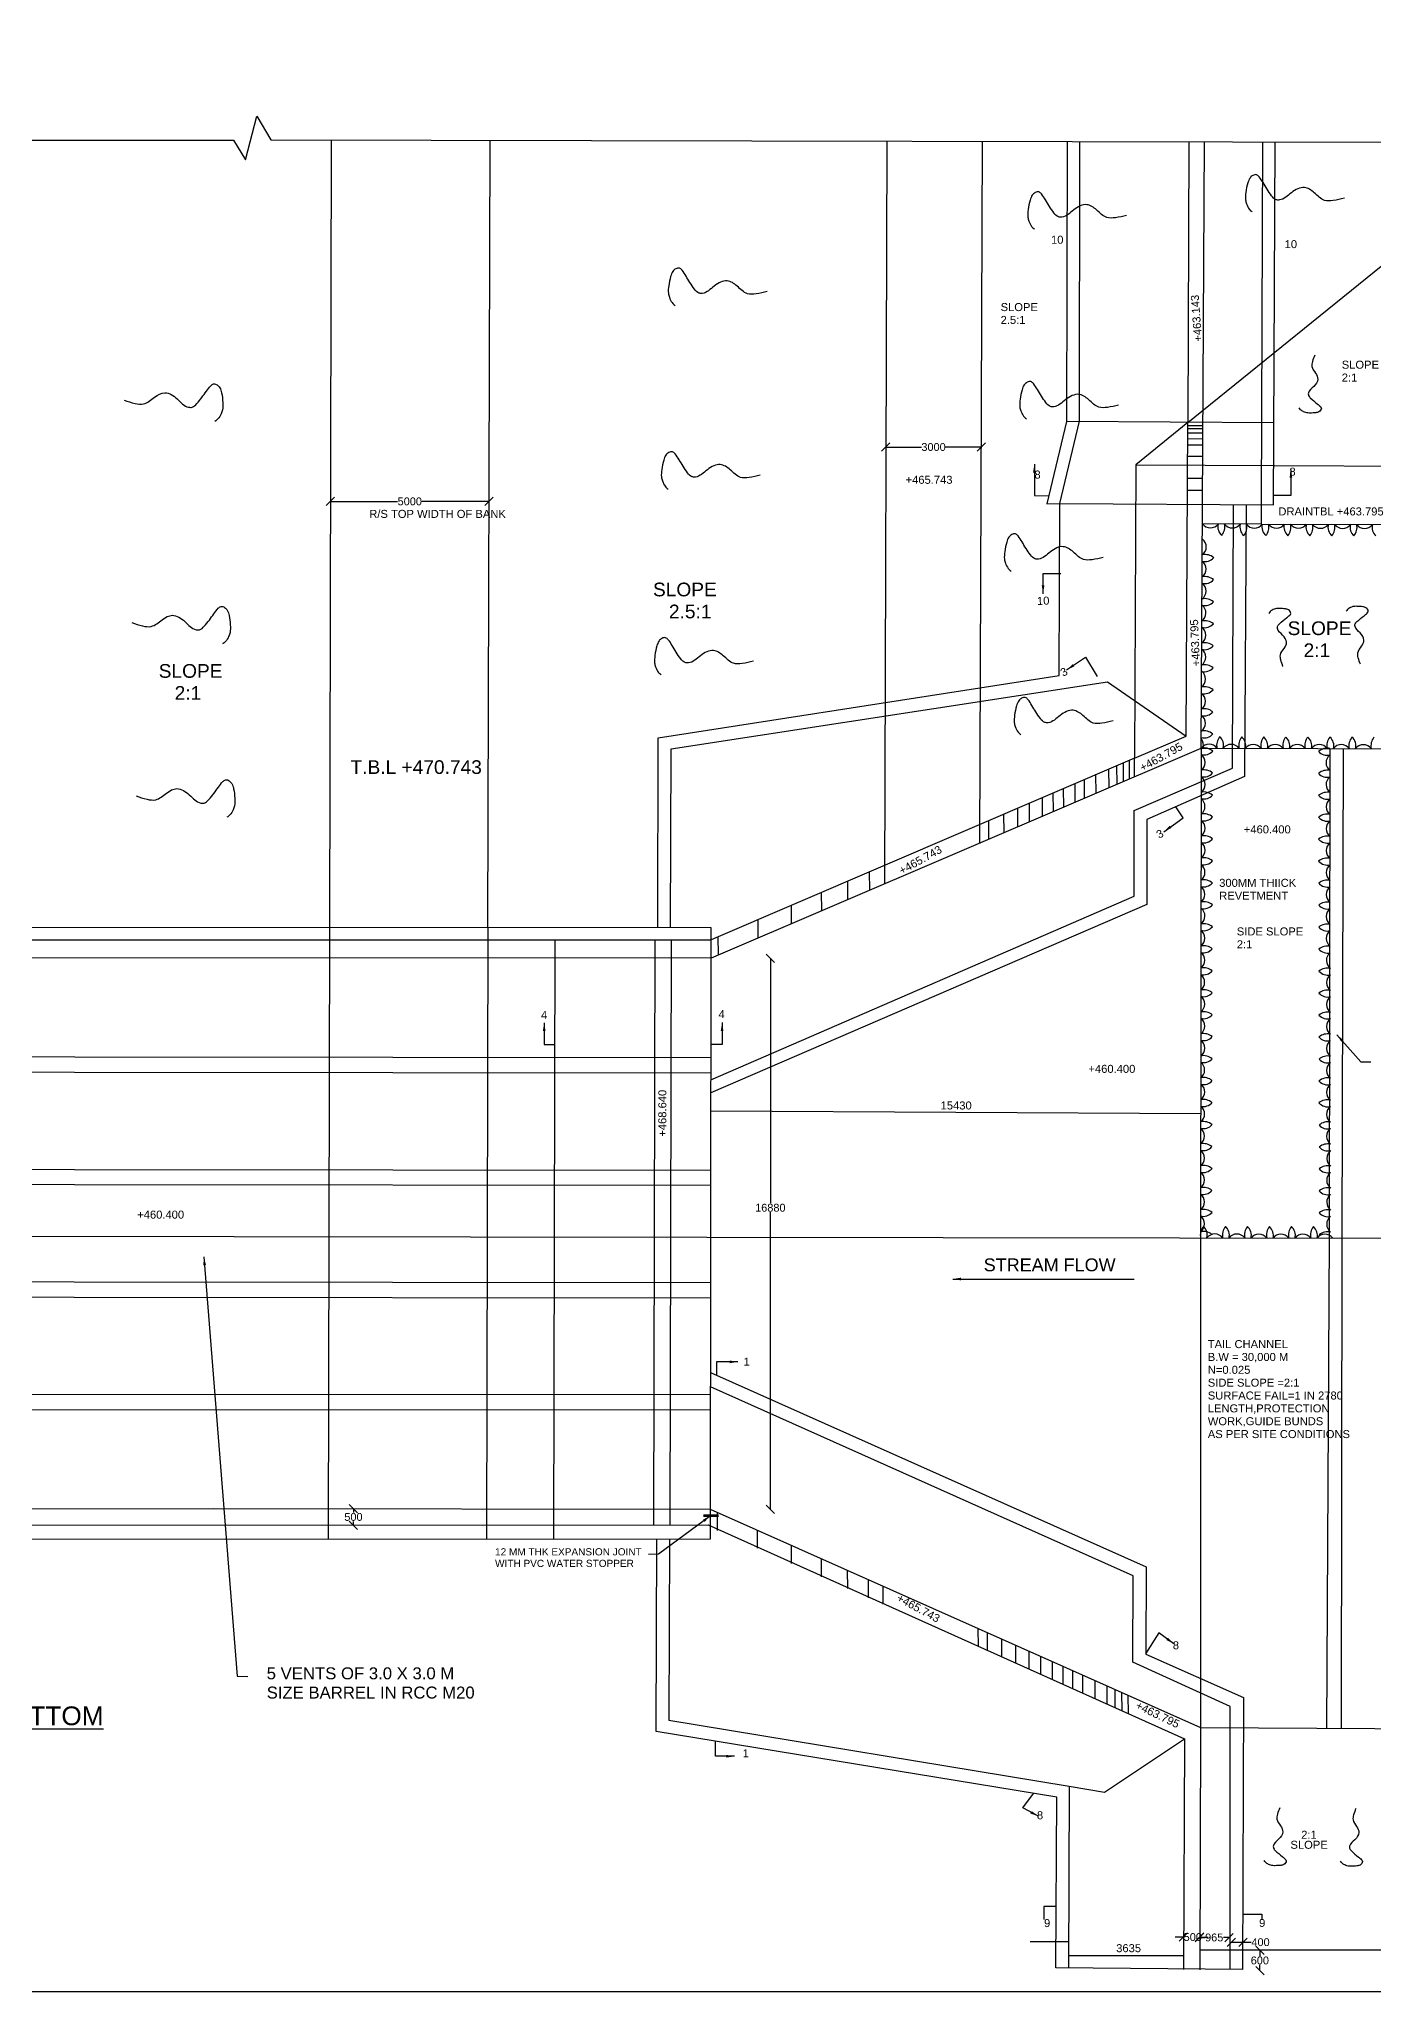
# Model space of a CAD drawing. Header units: metres. Extents: x 19593 to 20495, y 19582 to 20217.
# Drawn here: x 20073.8 to 20329.5, y 19581.8 to 19955.8 of the extents above; entities that cross this region are included whole.
import ezdxf

# ---------------------------------------------------------------- set-up
doc = ezdxf.new("R2010")
doc.units = ezdxf.units.M
doc.header["$MEASUREMENT"] = 0
doc.layers.add('DRAWING', color=2, linetype='Continuous')
doc.layers.add('TEXT', color=255, linetype='Continuous')
doc.styles.get("Standard").update_dxf_attribs({"font": 'arial.ttf'})
doc.dimstyles.get("Standard").update_dxf_attribs({"dimtxt": 1.5, "dimasz": 1.6, "dimexe": 0.18, "dimexo": 0.0625, "dimgap": 0.09, "dimtad": 0, "dimtih": 1, "dimtoh": 1, "dimdec": 4, "dimzin": 0, "dimdsep": 46, "dimtxsty": 'Standard', "dimblk": 'OBLIQUE', "dimcen": 0.09, "dimse1": 1, "dimse2": 1, "dimadec": 0, "dimazin": 0, "dimtfac": 1, "dimtdec": 4, "dimtofl": 0, "dimtmove": 0, "dimatfit": 3, "dimfxl": 1, "dimtolj": 1, "dimtzin": 0, "dimarcsym": 0})

# ---------------------------------------------------------------- blocks, each defined once
blk = doc.blocks.new('_Oblique')
at = {"color": 0, "linetype": 'ByBlock', "lineweight": -2}
blk.add_line((-0.5, -0.5), (0.5, 0.5), dxfattribs=at)
blk = doc.blocks.new('*D117')
at = {"layer": 'Defpoints', "color": 0, "transparency": 16777216}
for p in [(20134.06, 19674.38), (20134.05, 19671.2), (20134.06, 19671.2)]:
    blk.add_point(p, dxfattribs=at)
at = {"layer": 'DRAWING', "color": 0, "lineweight": -2, "transparency": 16777216}
for p, q in [((20134.06, 19674.38), (20134.06, 19673.64)), ((20134.06, 19671.2), (20134.06, 19671.93))]:
    blk.add_line(p, q, dxfattribs=at)
at = {"layer": 'DRAWING', "color": 0, "lineweight": -2, "transparency": 16777216, "xscale": 1.6, "yscale": 1.6, "zscale": 1.6}
for p, rotation in [((20134.06, 19674.38), 90), ((20134.06, 19671.2), 270)]:
    blk.add_blockref('_Oblique', p, dxfattribs=dict(at, rotation=rotation))
at = {"layer": 'DRAWING', "color": 0, "transparency": 16777216, "insert": (20134.06, 19672.79), "char_height": 1.5, "attachment_point": 5}
blk.add_mtext('\\A1;500', dxfattribs=at)
blk = doc.blocks.new('*D118')
at = {"layer": 'Defpoints', "color": 0, "transparency": 16777216}
for p in [(20213.83, 19779.77), (20213.83, 19674.23), (20213.91, 19674.23)]:
    blk.add_point(p, dxfattribs=at)
at = {"layer": 'DRAWING', "color": 0, "lineweight": -2, "transparency": 16777216}
for p, q in [((20213.91, 19779.77), (20213.91, 19732.86)), ((20213.91, 19674.23), (20213.91, 19731.15))]:
    blk.add_line(p, q, dxfattribs=at)
at = {"layer": 'DRAWING', "color": 0, "lineweight": -2, "transparency": 16777216, "xscale": 1.6, "yscale": 1.6, "zscale": 1.6}
for p, rotation in [((20213.91, 19779.77), 90), ((20213.91, 19674.23), 270)]:
    blk.add_blockref('_Oblique', p, dxfattribs=dict(at, rotation=rotation))
at = {"layer": 'DRAWING', "color": 0, "transparency": 16777216, "insert": (20213.91, 19732), "char_height": 1.5, "attachment_point": 5}
blk.add_mtext('\\A1;16880', dxfattribs=at)
blk = doc.blocks.new('*D119')
at = {"layer": 'Defpoints', "color": 0, "transparency": 16777216}
for p in [(20129.65, 19867.34), (20160.04, 19867.26), (20160.04, 19867.24)]:
    blk.add_point(p, dxfattribs=at)
at = {"layer": 'DRAWING', "color": 0, "lineweight": -2, "transparency": 16777216}
for p, q in [((20129.65, 19867.26), (20142.52, 19867.26)), ((20160.04, 19867.26), (20147.17, 19867.26))]:
    blk.add_line(p, q, dxfattribs=at)
at = {"layer": 'DRAWING', "color": 0, "lineweight": -2, "transparency": 16777216, "xscale": 1.6, "yscale": 1.6, "zscale": 1.6, "rotation": 180}
blk.add_blockref('_Oblique', (20129.65, 19867.26), dxfattribs=at)
at = {"layer": 'DRAWING', "color": 0, "lineweight": -2, "transparency": 16777216, "xscale": 1.6, "yscale": 1.6, "zscale": 1.6}
blk.add_blockref('_Oblique', (20160.04, 19867.26), dxfattribs=at)
at = {"layer": 'DRAWING', "color": 0, "transparency": 16777216, "insert": (20144.85, 19867.26), "char_height": 1.5, "attachment_point": 5}
blk.add_mtext('\\A1;5000', dxfattribs=at)
blk = doc.blocks.new('*D120')
at = {"layer": 'Defpoints', "color": 0, "transparency": 16777216}
for p in [(20236.03, 19877.69), (20254.3, 19877.67), (20254.3, 19877.62)]:
    blk.add_point(p, dxfattribs=at)
at = {"layer": 'DRAWING', "color": 0, "lineweight": -2, "transparency": 16777216}
for p, q in [((20236.03, 19877.67), (20242.84, 19877.67)), ((20254.3, 19877.67), (20247.49, 19877.67))]:
    blk.add_line(p, q, dxfattribs=at)
at = {"layer": 'DRAWING', "color": 0, "lineweight": -2, "transparency": 16777216, "xscale": 1.6, "yscale": 1.6, "zscale": 1.6, "rotation": 180}
blk.add_blockref('_Oblique', (20236.03, 19877.67), dxfattribs=at)
at = {"layer": 'DRAWING', "color": 0, "lineweight": -2, "transparency": 16777216, "xscale": 1.6, "yscale": 1.6, "zscale": 1.6}
blk.add_blockref('_Oblique', (20254.3, 19877.67), dxfattribs=at)
at = {"layer": 'DRAWING', "color": 0, "transparency": 16777216, "insert": (20245.17, 19877.67), "char_height": 1.5, "attachment_point": 5}
blk.add_mtext('\\A1;3000', dxfattribs=at)
blk = doc.blocks.new('*D128')
at = {"layer": 'Defpoints', "color": 0, "transparency": 16777216}
for p in [(20293.04, 19592.23), (20296.15, 19592.34), (20296.15, 19592.23)]:
    blk.add_point(p, dxfattribs=at)
at = {"layer": 'DRAWING', "color": 0, "lineweight": -2, "transparency": 16777216}
for p, q in [((20293.04, 19592.34), (20291.44, 19592.34)), ((20296.15, 19592.34), (20297.75, 19592.34))]:
    blk.add_line(p, q, dxfattribs=at)
at = {"layer": 'DRAWING', "color": 0, "lineweight": -2, "transparency": 16777216, "xscale": 1.6, "yscale": 1.6, "zscale": 1.6}
blk.add_blockref('_Oblique', (20293.04, 19592.34), dxfattribs=at)
at = {"layer": 'DRAWING', "color": 0, "lineweight": -2, "transparency": 16777216, "xscale": 1.6, "yscale": 1.6, "zscale": 1.6, "rotation": 180}
blk.add_blockref('_Oblique', (20296.15, 19592.34), dxfattribs=at)
at = {"layer": 'DRAWING', "color": 0, "transparency": 16777216, "insert": (20294.82, 19592.34), "char_height": 1.5, "attachment_point": 5}
blk.add_mtext('\\A1;500', dxfattribs=at)
blk = doc.blocks.new('*D129')
at = {"layer": 'Defpoints', "color": 0, "transparency": 16777216}
for p in [(20296.08, 19592.34), (20301.78, 19592.34), (20301.78, 19592.26)]:
    blk.add_point(p, dxfattribs=at)
at = {"layer": 'DRAWING', "color": 0, "lineweight": -2, "transparency": 16777216}
for p, q in [((20296.08, 19592.26), (20297.18, 19592.26)), ((20301.78, 19592.26), (20300.68, 19592.26))]:
    blk.add_line(p, q, dxfattribs=at)
at = {"layer": 'DRAWING', "color": 0, "lineweight": -2, "transparency": 16777216, "xscale": 1.6, "yscale": 1.6, "zscale": 1.6, "rotation": 180}
blk.add_blockref('_Oblique', (20296.08, 19592.26), dxfattribs=at)
at = {"layer": 'DRAWING', "color": 0, "lineweight": -2, "transparency": 16777216, "xscale": 1.6, "yscale": 1.6, "zscale": 1.6}
blk.add_blockref('_Oblique', (20301.78, 19592.26), dxfattribs=at)
at = {"layer": 'DRAWING', "color": 0, "transparency": 16777216, "insert": (20298.93, 19592.26), "char_height": 1.5, "attachment_point": 5}
blk.add_mtext('\\A1;965', dxfattribs=at)
blk = doc.blocks.new('*D130')
at = {"layer": 'Defpoints', "color": 0, "transparency": 16777216}
for p in [(20302.22, 19591.11), (20304.42, 19591.36), (20304.42, 19591.11)]:
    blk.add_point(p, dxfattribs=at)
at = {"layer": 'DRAWING', "color": 0, "lineweight": -2, "transparency": 16777216}
for p, q in [((20302.22, 19591.36), (20304.42, 19591.36)), ((20304.42, 19591.36), (20306.02, 19591.36))]:
    blk.add_line(p, q, dxfattribs=at)
at = {"layer": 'DRAWING', "color": 0, "lineweight": -2, "transparency": 16777216, "xscale": 1.6, "yscale": 1.6, "zscale": 1.6, "rotation": 180}
blk.add_blockref('_Oblique', (20302.22, 19591.36), dxfattribs=at)
at = {"layer": 'DRAWING', "color": 0, "lineweight": -2, "transparency": 16777216, "xscale": 1.6, "yscale": 1.6, "zscale": 1.6}
blk.add_blockref('_Oblique', (20304.42, 19591.36), dxfattribs=at)
at = {"layer": 'DRAWING', "color": 0, "transparency": 16777216, "insert": (20307.8, 19591.36), "char_height": 1.5, "attachment_point": 5}
blk.add_mtext('\\A1;400', dxfattribs=at)
blk = doc.blocks.new('*D131')
at = {"layer": 'Defpoints', "color": 0, "transparency": 16777216}
for p in [(20307.34, 19589.79), (20307.34, 19585.94), (20307.67, 19585.94)]:
    blk.add_point(p, dxfattribs=at)
at = {"layer": 'DRAWING', "color": 0, "lineweight": -2, "transparency": 16777216}
for p, q in [((20307.67, 19589.79), (20307.67, 19588.72)), ((20307.67, 19585.94), (20307.67, 19587.01))]:
    blk.add_line(p, q, dxfattribs=at)
at = {"layer": 'DRAWING', "color": 0, "lineweight": -2, "transparency": 16777216, "xscale": 1.6, "yscale": 1.6, "zscale": 1.6}
for p, rotation in [((20307.67, 19589.79), 90), ((20307.67, 19585.94), 270)]:
    blk.add_blockref('_Oblique', p, dxfattribs=dict(at, rotation=rotation))
at = {"layer": 'DRAWING', "color": 0, "transparency": 16777216, "insert": (20307.67, 19587.86), "char_height": 1.5, "attachment_point": 5}
blk.add_mtext('\\A1;600', dxfattribs=at)

msp = doc.modelspace()

# ---------------------------------------------------------------- linework, layer by layer
at = {"layer": 'DRAWING'}
msp.add_lwpolyline([(19593.16253, 20216.99396), (20495.05055, 20216.99396), (20495.05055, 19581.83765), (19593.16253, 19581.83765)], close=True, dxfattribs=at)
at = {"layer": 'DRAWING', "color": 0}
for points in [[(19603.54342, 19582.91293), (19604.11326, 19648.58879), (19606.31054, 19648.58879), (19602.19064, 19650.21024), (19604.13823, 19650.35991), (19604.73457, 19773.62085), (19602.12909, 19773.71816), (19607.31571, 19775.29942), (19604.68587, 19775.51837), (19604.9752, 19936.07461), (19970.05054, 19936.39205), (19972.32006, 19932.66711), (19974.49694, 19940.81108), (19977.34542, 19936.41518), (20111.07773, 19936.45492), (20113.41441, 19932.65138), (20115.56979, 19941.0232), (20118.22877, 19936.47505), (20363.81919, 19936.01554), (20362.95536, 19582.12405)], [(19806.52875, 19779.9819), (20202.60954, 19779.84418), (20296.45421, 19820.00034), (20297.07102, 19936.14043)], [(20129.80195, 19936.45339), (20129.46468, 19785.61406)], [(20159.78488, 19785.60095), (20160.26345, 19936.3964)], [(20192.34314, 19785.58687), (20192.41156, 19821.97584), (20269.23434, 19833.92204), (20269.33381, 19866.86302), (20273.11195, 19882.61141), (20273.21219, 19936.18507)], [(20236.19899, 19936.25432), (20235.78686, 19794.04076)], [(20254.00726, 19801.83727), (20254.53124, 19936.22002)], [(20270.79216, 19936.1896), (20270.61846, 19882.54263), (20266.84119, 19866.82352), (20269.33381, 19866.86302), (20310.27396, 19866.6116), (20310.60517, 19936.11511)], [(20294.03741, 19936.14611), (20293.8557, 19882.34868), (20283.91914, 19874.27037), (20283.65814, 19818.0639), (20293.55773, 19822.33656), (20293.8557, 19882.34868)], [(20293.8557, 19882.34868), (20335.54019, 19916.09798), (20335.57755, 19936.06839)], [(20308.16668, 19936.11967), (20307.89944, 19866.62619), (20307.89944, 19862.88225), (20296.68227, 19862.94182)], [(20310.34863, 19882.2804), (20270.61846, 19882.54263)], [(20293.84596, 19880.38837), (20296.77533, 19880.37281)], [(20293.85005, 19881.21124), (20296.77941, 19881.19568)], [(20293.8529, 19881.78578), (20296.78227, 19881.77022)], [(20293.83452, 19878.08396), (20296.76389, 19878.06841)], [(20293.84048, 19879.28311), (20296.76984, 19879.26755)], [(20283.91914, 19874.27037), (20363.66746, 19873.85589)], [(20293.82379, 19875.92267), (20296.75316, 19875.90711)], [(20293.79144, 19869.40751), (20296.72081, 19869.39195)], [(20293.80284, 19871.70272), (20296.7322, 19871.68716)], [(20305.06219, 19866.64361), (20304.71563, 19814.59655), (20286.03317, 19806.37833), (20285.99198, 19790.07459), (20202.51407, 19753.97744)], [(20202.51672, 19756.50778), (20283.57278, 19791.67161), (20283.57278, 19808.08543), (20302.44718, 19816.15919), (20302.64135, 19866.65848)], [(19688.29294, 19864.53536), (19688.5037, 19823.02259), (19807.0272, 19783.16538), (19836.95545, 19783.29797), (20202.54788, 19783.28257)], [(20307.89944, 19862.88225), (20363.64034, 19862.74619)], [(20194.76842, 19785.58582), (20194.90052, 19819.87706), (20278.46991, 19832.73303), (20293.55773, 19822.33656)], [(20296.45421, 19820.00034), (20296.32405, 19726.23379), (20296.29903, 19632.45868), (20363.07736, 19632.10193)], [(20296.45421, 19820.00034), (20363.5356, 19819.8366)], [(20321.08635, 19819.94021), (20320.95623, 19726.1996), (20320.45475, 19632.32963)], [(20323.31206, 19632.31436), (20323.44238, 19726.19615), (20323.67118, 19819.9339)], [(20283.65814, 19818.0639), (20202.54788, 19783.28257)], [(20280.31853, 19813.16577), (20280.30498, 19816.62602)], [(20281.56485, 19813.70021), (20281.5513, 19817.16046)], [(20282.73085, 19814.2002), (20282.7173, 19817.66046)], [(20283.67169, 19814.60365), (20283.65814, 19818.0639)], [(20272.29144, 19809.72362), (20272.27789, 19813.18388)], [(20274.11224, 19810.50441), (20274.09869, 19813.96467)], [(20276.2897, 19811.43814), (20276.27615, 19814.89839)], [(20278.7838, 19812.50765), (20278.77025, 19815.9679)], [(20263.53126, 19805.96713), (20263.51771, 19809.42738)], [(20266.04857, 19807.04659), (20266.03502, 19810.50684)], [(20268.11692, 19807.93353), (20268.10337, 19811.39378)], [(20270.10558, 19808.78629), (20270.09203, 19812.24654)], [(20255.74257, 19802.62721), (20255.72902, 19806.08747)], [(20258.66987, 19803.88248), (20258.65632, 19807.34274)], [(20261.30514, 19805.01253), (20261.29159, 19808.47278)], [(20228.76441, 19791.05856), (20228.75086, 19794.51881)], [(20232.94562, 19792.85153), (20232.93207, 19796.31178)], [(20223.74849, 19788.90765), (20223.73494, 19792.3679)], [(20211.60506, 19783.70036), (20211.59151, 19787.16062)], [(20217.99395, 19786.44002), (20217.9804, 19789.90027)], [(19836.97624, 19785.7405), (19836.62718, 19668.47469), (20202.42462, 19668.62085), (20202.54719, 19785.58246), (19836.97624, 19785.7405)], [(20129.46468, 19785.61406), (20129.2002, 19668.5916)], [(20159.78488, 19785.60095), (20159.52046, 19668.60371)], [(20172.65875, 19783.28382), (20172.39957, 19668.60886)], [(20191.78028, 19783.28302), (20191.52709, 19671.25619)], [(20194.88998, 19783.28289), (20194.63679, 19671.2573)], [(20203.9554, 19780.42007), (20203.94185, 19783.88032)], [(19836.90308, 19761.16305), (20202.5212, 19760.77993)], [(19836.89429, 19758.21243), (20202.51241, 19757.82931)], [(20202.5105, 19750.57282), (20296.35721, 19750.0659)], [(19836.83892, 19739.60838), (20202.49861, 19739.22521)], [(19836.83028, 19736.70707), (20202.49557, 19736.32389)], [(19836.7749, 19718.10127), (20202.47607, 19717.71806)], [(19836.76603, 19715.12136), (20202.47295, 19714.73814)], [(20202.45797, 19700.44645), (20285.90096, 19663.23886), (20285.83396, 19646.55009), (20304.52307, 19638.23602), (20304.36444, 19586.12237), (20268.57273, 19586.44101), (20268.76476, 19619.12397), (20192.05511, 19631.69751), (20192.17565, 19668.61676)], [(20301.98428, 19586.14356), (20302.01427, 19636.49734), (20283.33542, 19644.99832), (20283.43, 19661.51594), (20202.45509, 19697.69387)], [(19836.70132, 19693.38296), (20202.45051, 19693.3268)], [(19836.71006, 19696.31828), (20202.4536, 19696.27285)], [(19684.51498, 19632.7203), (19806.2646, 19674.27857), (20107.17726, 19674.40955), (20202.40209, 19674.29929), (20296.29903, 19632.45868), (20296.14965, 19586.09098)], [(19687.29567, 19588.84001), (19687.6336, 19630.38006), (19806.44159, 19671.11821), (20202.01223, 19671.25995), (20293.20577, 19630.33032), (20293.04851, 19586.16548)], [(20203.81597, 19670.21505), (20203.80242, 19673.6753)], [(20194.56994, 19668.61772), (20194.45731, 19633.85579), (20271.1414, 19621.24094), (20277.94083, 19620.12241), (20293.20577, 19630.33032)], [(20211.46881, 19666.80494), (20211.45526, 19670.26519)], [(20217.98704, 19663.9004), (20217.97349, 19667.36066)], [(20223.70164, 19661.35397), (20223.68809, 19664.81422)], [(20228.73155, 19659.11263), (20228.718, 19662.57289)], [(20232.72594, 19657.33273), (20232.71239, 19660.79298)], [(20235.53197, 19656.08235), (20235.51842, 19659.54261)], [(20253.76103, 19647.95946), (20253.74748, 19651.41971)], [(20255.49343, 19647.1875), (20255.47988, 19650.64775)], [(20258.23709, 19645.96492), (20258.22354, 19649.42517)], [(20260.94603, 19644.75781), (20260.93248, 19648.21806)], [(20263.47207, 19643.6322), (20263.45852, 19647.09245)], [(20265.74962, 19642.61733), (20265.73607, 19646.07758)], [(20267.9608, 19641.63202), (20267.94725, 19645.09227)], [(20269.98163, 19640.73153), (20269.96808, 19644.19179)], [(20271.84709, 19639.90028), (20271.83354, 19643.36054)], [(20273.7748, 19639.04129), (20273.76125, 19642.50155)], [(20276.11023, 19638.00062), (20276.09667, 19641.46088)], [(20278.43496, 19636.96472), (20278.42141, 19640.42497)], [(20279.98423, 19636.27436), (20279.97068, 19639.73461)], [(20281.27444, 19635.69944), (20281.26089, 19639.15969)], [(20282.48862, 19635.1584), (20282.47507, 19638.61865)], [(20271.1414, 19621.24094), (20271.01558, 19586.41926)]]:
    msp.add_lwpolyline(points, dxfattribs=at)
at = {"layer": 'DRAWING', "const_width": 0.5}
msp.add_lwpolyline([(20201.07499, 19673.01491), (20204.03457, 19673.01491)], dxfattribs=at)
at = {"layer": 'DRAWING'}
for points in [[(20268.62595, 19598.19662), (20266.28815, 19598.19662), (20266.28815, 19595.68589)], [(20304.37653, 19596.72283), (20308.03281, 19596.72283), (20308.03281, 19595.67198)], [(20271.1652, 19591.41508), (20263.66909, 19591.41508)], [(20270.99137, 19588.83464), (20293.03852, 19588.83464)], [(20296.26912, 19589.89043), (20362.94976, 19589.89043)]]:
    msp.add_lwpolyline(points, dxfattribs=at)
for centre, radius, start, end in [((20298.18652, 19864.05885), 1.87364, 216.5966932, 323.0102535), ((20301.8085, 19862.39846), 2.19126, 165.9203065, 229.0706053), ((20298.33635, 19862.39311), 2.62123, 320.9833256, 11.760001), ((20302.40681, 19864.04437), 1.87364, 216.5966932, 323.0102535), ((20306.02879, 19862.38398), 2.19126, 165.9203065, 229.0706053), ((20302.55664, 19862.37863), 2.62123, 320.9833256, 11.760001), ((20306.6271, 19864.02989), 1.87364, 216.5966932, 323.0102535), ((20310.24908, 19862.36951), 2.19126, 165.9203065, 229.0706053), ((20306.77693, 19862.36416), 2.62123, 320.9833256, 11.760001), ((20310.84739, 19864.01542), 1.87364, 216.5966932, 323.0102535), ((20314.46937, 19862.35503), 2.19126, 165.9203065, 229.0706053), ((20310.99722, 19862.34968), 2.62123, 320.9833256, 11.760001), ((20315.06768, 19864.00094), 1.87364, 216.5966932, 323.0102535), ((20318.68967, 19862.34055), 2.19126, 165.9203065, 229.0706053), ((20315.21751, 19862.33521), 2.62123, 320.9833256, 11.760001), ((20319.28797, 19863.98647), 1.87364, 216.5966932, 323.0102535), ((20322.90996, 19862.32608), 2.19126, 165.9203065, 229.0706053), ((20319.4378, 19862.32073), 2.62123, 320.9833256, 11.760001), ((20323.50826, 19863.97199), 1.87364, 216.5966932, 323.0102535), ((20327.13025, 19862.3116), 2.19126, 165.9203065, 229.0706053), ((20323.65809, 19862.30625), 2.62123, 320.9833256, 11.760001), ((20327.72856, 19863.95752), 1.87364, 216.5966932, 323.0102535), ((20331.35054, 19862.29713), 2.19126, 165.9203065, 229.0706053), ((20295.53668, 19858.53648), 1.87364, 306.4888798, 52.9024401), ((20295.51427, 19854.31622), 1.87364, 306.4888798, 52.9024401), ((20297.18147, 19857.93507), 2.19126, 255.8124931, 318.9627919), ((20297.18028, 19854.46291), 2.62123, 50.8755122, 101.6521875), ((20295.49186, 19850.09596), 1.87364, 306.4888798, 52.9024401), ((20297.15905, 19853.71481), 2.19126, 255.8124931, 318.9627919), ((20297.15787, 19850.24266), 2.62123, 50.8755122, 101.6521875), ((20295.46944, 19845.8757), 1.87364, 306.4888798, 52.9024401), ((20297.13664, 19849.49455), 2.19126, 255.8124931, 318.9627919), ((20297.13546, 19846.0224), 2.62123, 50.8755122, 101.6521875), ((20295.44703, 19841.65544), 1.87364, 306.4888798, 52.9024401), ((20297.11423, 19845.2743), 2.19126, 255.8124931, 318.9627919), ((20297.11304, 19841.80214), 2.62123, 50.8755122, 101.6521875), ((20295.42462, 19837.43518), 1.87364, 306.4888798, 52.9024401), ((20297.09181, 19841.05404), 2.19126, 255.8124931, 318.9627919), ((20297.09063, 19837.58188), 2.62123, 50.8755122, 101.6521875), ((20297.0694, 19836.83378), 2.19126, 255.8124931, 318.9627919), ((20297.06821, 19833.36162), 2.62123, 50.8755122, 101.6521875), ((20297.04699, 19832.61352), 2.19126, 255.8124931, 318.9627919), ((20295.4022, 19833.21493), 1.87364, 306.4888798, 52.9024401), ((20297.0458, 19829.14137), 2.62123, 50.8755122, 101.6521875), ((20295.37979, 19828.99467), 1.87364, 306.4888798, 52.9024401), ((20297.02339, 19824.92111), 2.62123, 50.8755122, 101.6521875), ((20295.35738, 19824.77441), 1.87364, 306.4888798, 52.9024401), ((20297.02457, 19828.39326), 2.19126, 255.8124931, 318.9627919), ((20297.95665, 19818.88087), 1.87364, 36.8964701, 143.3100303), ((20296.98362, 19817.43313), 2.62123, 50.8755122, 101.6521875), ((20294.69412, 19820.5333), 2.19126, 345.9157935, 36.1324652), ((20297.00216, 19824.173), 2.19126, 255.8124931, 318.9627919), ((20297.00097, 19820.70085), 2.62123, 50.8755122, 101.6521875), ((20302.01841, 19820.5534), 2.62123, 141.2831025, 192.0597778), ((20298.54634, 19820.52989), 2.19126, 346.2200834, 49.3703822), ((20302.17219, 19818.8642), 1.87364, 36.6533648, 143.0669251), ((20306.24101, 19820.51949), 2.62123, 141.0399972, 191.8166726), ((20302.76887, 19820.5107), 2.19126, 345.9769781, 49.1272769), ((20306.39249, 19818.8539), 1.87364, 36.6533648, 143.0669251), ((20310.46131, 19820.50919), 2.62123, 141.0399972, 191.8166726), ((20306.98917, 19820.5004), 2.19126, 345.9769781, 49.1272769), ((20310.61279, 19818.8436), 1.87364, 36.6533648, 143.0669251), ((20314.68162, 19820.49888), 2.62123, 141.0399972, 191.8166726), ((20311.20947, 19820.4901), 2.19126, 345.9769781, 49.1272769), ((20314.83309, 19818.8333), 1.87364, 36.6533648, 143.0669251), ((20318.90192, 19820.48858), 2.62123, 141.0399972, 191.8166726), ((20315.42977, 19820.4798), 2.19126, 345.9769781, 49.1272769), ((20319.05339, 19818.82299), 1.87364, 36.6533648, 143.0669251), ((20320.55694, 19817.373), 2.62123, 78.3478125, 129.1244878), ((20323.12222, 19820.47828), 2.62123, 141.0399972, 191.8166726), ((20319.65008, 19820.4695), 2.19126, 345.9769781, 49.1272769), ((20323.2737, 19818.81269), 1.87364, 36.6533648, 143.0669251), ((20327.34252, 19820.46798), 2.62123, 141.0399972, 191.8166726), ((20323.87038, 19820.4592), 2.19126, 345.9769781, 49.1272769), ((20327.494, 19818.80239), 1.87364, 36.6533648, 143.0669251), ((20331.56283, 19820.45768), 2.62123, 141.0399972, 191.8166726), ((20295.31761, 19817.28643), 1.87364, 306.4888798, 52.9024401), ((20296.98481, 19820.90528), 2.19126, 255.8124931, 318.9627919), ((20320.55576, 19820.84516), 2.19126, 221.0372081, 284.1875069), ((20322.22296, 19817.22631), 1.87364, 127.0975599, 233.5111202), ((20295.31177, 19813.07857), 1.87364, 306.4888798, 52.9024401), ((20296.97896, 19816.69743), 2.19126, 255.8124931, 318.9627919), ((20296.97778, 19813.22527), 2.62123, 50.8755122, 101.6521875), ((20320.56278, 19813.16515), 2.62123, 78.3478125, 129.1244878), ((20320.5616, 19816.6373), 2.19126, 221.0372081, 284.1875069), ((20322.2288, 19813.01845), 1.87364, 127.0975599, 233.5111202), ((20295.28935, 19808.85831), 1.87364, 306.4888798, 52.9024401), ((20296.95655, 19812.47717), 2.19126, 255.8124931, 318.9627919), ((20296.95536, 19809.00501), 2.62123, 50.8755122, 101.6521875), ((20320.5852, 19808.94489), 2.62123, 78.3478125, 129.1244878), ((20320.58402, 19812.41704), 2.19126, 221.0372081, 284.1875069), ((20322.25121, 19808.79819), 1.87364, 127.0975599, 233.5111202), ((20295.30008, 19804.66315), 1.87364, 306.4888798, 52.9024401), ((20296.96728, 19808.282), 2.19126, 255.8124931, 318.9627919), ((20296.9661, 19804.80985), 2.62123, 50.8755122, 101.6521875), ((20320.57447, 19804.74972), 2.62123, 78.3478125, 129.1244878), ((20320.57328, 19808.22188), 2.19126, 221.0372081, 284.1875069), ((20322.24048, 19804.60302), 1.87364, 127.0975599, 233.5111202), ((20295.29424, 19800.45529), 1.87364, 306.4888798, 52.9024401), ((20296.96144, 19804.07415), 2.19126, 255.8124931, 318.9627919), ((20296.96026, 19800.60199), 2.62123, 50.8755122, 101.6521875), ((20320.58031, 19800.54187), 2.62123, 78.3478125, 129.1244878), ((20320.57912, 19804.01402), 2.19126, 221.0372081, 284.1875069), ((20322.24632, 19800.39517), 1.87364, 127.0975599, 233.5111202), ((20295.28841, 19796.24744), 1.87364, 306.4888798, 52.9024401), ((20296.9556, 19799.86629), 2.19126, 255.8124931, 318.9627919), ((20296.95442, 19796.39413), 2.62123, 50.8755122, 101.6521875), ((20320.58615, 19796.33401), 2.62123, 78.3478125, 129.1244878), ((20320.58496, 19799.80616), 2.19126, 221.0372081, 284.1875069), ((20322.25216, 19796.18731), 1.87364, 127.0975599, 233.5111202), ((20296.93319, 19795.64603), 2.19126, 255.8124931, 318.9627919), ((20296.932, 19792.17388), 2.62123, 50.8755122, 101.6521875), ((20320.60856, 19792.11375), 2.62123, 78.3478125, 129.1244878), ((20320.60738, 19795.58591), 2.19126, 221.0372081, 284.1875069), ((20295.26599, 19792.02718), 1.87364, 306.4888798, 52.9024401), ((20296.94392, 19791.45087), 2.19126, 255.8124931, 318.9627919), ((20296.94274, 19787.97871), 2.62123, 50.8755122, 101.6521875), ((20320.59783, 19787.91859), 2.62123, 78.3478125, 129.1244878), ((20322.27457, 19791.96705), 1.87364, 127.0975599, 233.5111202), ((20295.27672, 19787.83201), 1.87364, 306.4888798, 52.9024401), ((20296.9369, 19783.77085), 2.62123, 50.8755122, 101.6521875), ((20320.59664, 19791.39074), 2.19126, 221.0372081, 284.1875069), ((20320.60367, 19783.71073), 2.62123, 78.3478125, 129.1244878), ((20322.26384, 19787.77189), 1.87364, 127.0975599, 233.5111202), ((20295.27088, 19783.62416), 1.87364, 306.4888798, 52.9024401), ((20296.93808, 19787.24301), 2.19126, 255.8124931, 318.9627919), ((20320.60248, 19787.18288), 2.19126, 221.0372081, 284.1875069), ((20322.26968, 19783.56403), 1.87364, 127.0975599, 233.5111202), ((20295.24847, 19779.4039), 1.87364, 306.4888798, 52.9024401), ((20296.91567, 19783.02275), 2.19126, 255.8124931, 318.9627919), ((20296.91448, 19779.5506), 2.62123, 50.8755122, 101.6521875), ((20320.62608, 19779.49047), 2.62123, 78.3478125, 129.1244878), ((20320.6249, 19782.96263), 2.19126, 221.0372081, 284.1875069), ((20322.29209, 19779.34377), 1.87364, 127.0975599, 233.5111202), ((20295.22605, 19775.18364), 1.87364, 306.4888798, 52.9024401), ((20296.89325, 19778.80249), 2.19126, 255.8124931, 318.9627919), ((20296.89207, 19775.33034), 2.62123, 50.8755122, 101.6521875), ((20320.6485, 19775.27021), 2.62123, 78.3478125, 129.1244878), ((20320.64731, 19778.74237), 2.19126, 221.0372081, 284.1875069), ((20322.31451, 19775.12351), 1.87364, 127.0975599, 233.5111202), ((20295.23679, 19770.98847), 1.87364, 306.4888798, 52.9024401), ((20296.90399, 19774.60733), 2.19126, 255.8124931, 318.9627919), ((20296.9028, 19771.13517), 2.62123, 50.8755122, 101.6521875), ((20320.63776, 19771.07505), 2.62123, 78.3478125, 129.1244878), ((20320.63658, 19774.5472), 2.19126, 221.0372081, 284.1875069), ((20322.30378, 19770.92835), 1.87364, 127.0975599, 233.5111202), ((20295.23095, 19766.78062), 1.87364, 306.4888798, 52.9024401), ((20296.89814, 19770.39947), 2.19126, 255.8124931, 318.9627919), ((20296.89696, 19766.92732), 2.62123, 50.8755122, 101.6521875), ((20320.6436, 19766.86719), 2.62123, 78.3478125, 129.1244878), ((20320.64242, 19770.33935), 2.19126, 221.0372081, 284.1875069), ((20322.30962, 19766.72049), 1.87364, 127.0975599, 233.5111202), ((20295.24168, 19762.58545), 1.87364, 306.4888798, 52.9024401), ((20296.90888, 19766.2043), 2.19126, 255.8124931, 318.9627919), ((20296.90769, 19762.73215), 2.62123, 50.8755122, 101.6521875), ((20320.63287, 19762.67202), 2.62123, 78.3478125, 129.1244878), ((20320.63169, 19766.14418), 2.19126, 221.0372081, 284.1875069), ((20322.29888, 19762.52532), 1.87364, 127.0975599, 233.5111202), ((20296.88646, 19761.98404), 2.19126, 255.8124931, 318.9627919), ((20296.88528, 19758.51189), 2.62123, 50.8755122, 101.6521875), ((20320.65529, 19758.45176), 2.62123, 78.3478125, 129.1244878), ((20320.6541, 19761.92392), 2.19126, 221.0372081, 284.1875069), ((20295.21926, 19758.36519), 1.87364, 306.4888798, 52.9024401), ((20296.89719, 19757.78888), 2.19126, 255.8124931, 318.9627919), ((20296.89601, 19754.31672), 2.62123, 50.8755122, 101.6521875), ((20320.64455, 19754.2566), 2.62123, 78.3478125, 129.1244878), ((20322.3213, 19758.30507), 1.87364, 127.0975599, 233.5111202), ((20295.23, 19754.17003), 1.87364, 306.4888798, 52.9024401), ((20296.89017, 19750.10887), 2.62123, 50.8755122, 101.6521875), ((20320.64337, 19757.72875), 2.19126, 221.0372081, 284.1875069), ((20320.65039, 19750.04874), 2.62123, 78.3478125, 129.1244878), ((20322.31057, 19754.1099), 1.87364, 127.0975599, 233.5111202), ((20295.22416, 19749.96217), 1.87364, 306.4888798, 52.9024401), ((20296.89135, 19753.58102), 2.19126, 255.8124931, 318.9627919), ((20320.64921, 19753.5209), 2.19126, 221.0372081, 284.1875069), ((20322.31641, 19749.90204), 1.87364, 127.0975599, 233.5111202), ((20295.20174, 19745.74191), 1.87364, 306.4888798, 52.9024401), ((20296.86894, 19749.36076), 2.19126, 255.8124931, 318.9627919), ((20296.86776, 19745.88861), 2.62123, 50.8755122, 101.6521875), ((20320.67281, 19745.82848), 2.62123, 78.3478125, 129.1244878), ((20320.67162, 19749.30064), 2.19126, 221.0372081, 284.1875069), ((20322.33882, 19745.68179), 1.87364, 127.0975599, 233.5111202), ((20295.17933, 19741.52165), 1.87364, 306.4888798, 52.9024401), ((20296.84652, 19745.1405), 2.19126, 255.8124931, 318.9627919), ((20296.84534, 19741.66835), 2.62123, 50.8755122, 101.6521875), ((20320.69522, 19741.60822), 2.62123, 78.3478125, 129.1244878), ((20320.69404, 19745.08038), 2.19126, 221.0372081, 284.1875069), ((20322.36124, 19741.46153), 1.87364, 127.0975599, 233.5111202), ((20295.19006, 19737.32649), 1.87364, 306.4888798, 52.9024401), ((20296.85726, 19740.94534), 2.19126, 255.8124931, 318.9627919), ((20296.85607, 19737.47318), 2.62123, 50.8755122, 101.6521875), ((20320.68449, 19737.41306), 2.62123, 78.3478125, 129.1244878), ((20320.6833, 19740.88521), 2.19126, 221.0372081, 284.1875069), ((20322.3505, 19737.26636), 1.87364, 127.0975599, 233.5111202), ((20295.18422, 19733.11863), 1.87364, 306.4888798, 52.9024401), ((20296.85142, 19736.73748), 2.19126, 255.8124931, 318.9627919), ((20296.85023, 19733.26533), 2.62123, 50.8755122, 101.6521875), ((20320.69033, 19733.2052), 2.62123, 78.3478125, 129.1244878), ((20320.68915, 19736.67736), 2.19126, 221.0372081, 284.1875069), ((20322.35634, 19733.05851), 1.87364, 127.0975599, 233.5111202), ((20295.19495, 19728.92346), 1.87364, 306.4888798, 52.9024401), ((20296.86215, 19732.54231), 2.19126, 255.8124931, 318.9627919), ((20296.86096, 19729.07016), 2.62123, 50.8755122, 101.6521875), ((20320.6796, 19729.01003), 2.62123, 78.3478125, 129.1244878), ((20320.67841, 19732.48219), 2.19126, 221.0372081, 284.1875069), ((20322.34561, 19728.86334), 1.87364, 127.0975599, 233.5111202), ((20298.88973, 19726.77057), 2.62123, 141.0399972, 191.8166726), ((20296.83855, 19724.8499), 2.62123, 50.8755122, 101.6521875), ((20295.41759, 19726.76179), 2.19126, 345.9769781, 49.1272769), ((20299.04121, 19725.10498), 1.87364, 36.6533648, 143.0669251), ((20303.11003, 19726.76027), 2.62123, 141.0399972, 191.8166726), ((20299.63789, 19726.75149), 2.19126, 345.9769781, 49.1272769), ((20303.26151, 19725.09468), 1.87364, 36.6533648, 143.0669251), ((20307.33034, 19726.74997), 2.62123, 141.0399972, 191.8166726), ((20303.85819, 19726.74119), 2.19126, 345.9769781, 49.1272769), ((20307.48181, 19725.08438), 1.87364, 36.6533648, 143.0669251), ((20311.55064, 19726.73967), 2.62123, 141.0399972, 191.8166726), ((20308.0785, 19726.73088), 2.19126, 345.9769781, 49.1272769), ((20311.70212, 19725.07408), 1.87364, 36.6533648, 143.0669251), ((20315.75754, 19726.74716), 2.62123, 141.0399972, 191.8166726), ((20312.28539, 19726.73837), 2.19126, 345.9769781, 49.1272769), ((20315.90901, 19725.08157), 1.87364, 36.6533648, 143.0669251), ((20319.97784, 19726.73686), 2.62123, 141.0399972, 191.8166726), ((20316.5057, 19726.72807), 2.19126, 345.9769781, 49.1272769), ((20320.12932, 19725.07127), 1.87364, 36.6533648, 143.0669251), ((20320.70201, 19724.78978), 2.62123, 78.3478125, 129.1244878)]:
    msp.add_arc(centre, radius, start, end, dxfattribs=at)
at = {"layer": 'DRAWING', "color": 0}
for points in [[(20323.85398, 19925.32598), (20321.71008, 19924.87319), (20320.0682, 19924.91344), (20318.09557, 19926.36874), (20316.20333, 19927.37049), (20313.72449, 19926.37357), (20311.42518, 19924.98556), (20310.7835, 19925.04137), (20309.92846, 19925.79356), (20308.3006, 19928.30279), (20307.54619, 19929.42314), (20307.03791, 19929.81761), (20306.34557, 19929.68607), (20305.78797, 19929.19062), (20305.35746, 19928.23781), (20304.99819, 19926.43227), (20304.92823, 19925.00297), (20305.12384, 19924.23416), (20305.65053, 19923.20302), (20306.19594, 19922.68789)], [(20282.15713, 19922.04027), (20280.01324, 19921.58748), (20278.37136, 19921.62773), (20276.39873, 19923.08303), (20274.50649, 19924.08478), (20272.02765, 19923.08786), (20269.72833, 19921.69985), (20269.08666, 19921.75566), (20268.23161, 19922.50785), (20266.60375, 19925.01708), (20265.84934, 19926.13743), (20265.34107, 19926.5319), (20264.64873, 19926.40035), (20264.09113, 19925.90491), (20263.66062, 19924.9521), (20263.30135, 19923.14656), (20263.23139, 19921.71726), (20263.427, 19920.94845), (20263.95369, 19919.91731), (20264.49909, 19919.40218)], [(20213.31012, 19907.44407), (20211.16622, 19906.99128), (20209.52434, 19907.03153), (20207.55171, 19908.48683), (20205.65947, 19909.48858), (20203.18064, 19908.49166), (20200.88132, 19907.10365), (20200.23964, 19907.15946), (20199.3846, 19907.91165), (20197.75674, 19910.42088), (20197.00233, 19911.54123), (20196.49405, 19911.9357), (20195.80171, 19911.80416), (20195.24412, 19911.30871), (20194.8136, 19910.3559), (20194.45433, 19908.55036), (20194.38437, 19907.12106), (20194.57998, 19906.35225), (20195.10667, 19905.32111), (20195.65208, 19904.80598)], [(20318.18811, 19895.25974), (20317.75114, 19894.04714), (20317.642, 19893.08722), (20318.33064, 19891.82031), (20318.76151, 19890.63687), (20317.98044, 19889.27305), (20316.98601, 19888.04541), (20316.9667, 19887.66702), (20317.33592, 19887.10807), (20318.6665, 19885.95693), (20319.25836, 19885.42688), (20319.44716, 19885.09887), (20319.3146, 19884.70609), (20318.98089, 19884.42121), (20318.39095, 19884.24731), (20317.30991, 19884.18379), (20316.47146, 19884.25846), (20316.0393, 19884.43453), (20315.48102, 19884.82468), (20315.22492, 19885.18407)], [(20090.13832, 19886.66191), (20092.23777, 19886.03452), (20093.8774, 19885.93976), (20095.96293, 19887.22808), (20097.93106, 19888.07098), (20100.31962, 19886.87379), (20102.49714, 19885.30157), (20103.14123, 19885.30448), (20104.05518, 19885.98388), (20105.88368, 19888.35089), (20106.72758, 19889.40548), (20107.26654, 19889.75686), (20107.94574, 19889.56888), (20108.46075, 19889.0293), (20108.81152, 19888.04434), (20109.02125, 19886.21539), (20108.97355, 19884.78517), (20108.71544, 19884.03504), (20108.10582, 19883.05065), (20107.51994, 19882.58207)], [(20280.61717, 19885.71659), (20278.47328, 19885.2638), (20276.8314, 19885.30406), (20274.85877, 19886.75936), (20272.96653, 19887.7611), (20270.48769, 19886.76418), (20268.18837, 19885.37617), (20267.5467, 19885.43198), (20266.69165, 19886.18417), (20265.06379, 19888.6934), (20264.30938, 19889.81376), (20263.80111, 19890.20823), (20263.10877, 19890.07668), (20262.55117, 19889.58124), (20262.12066, 19888.62842), (20261.76139, 19886.82288), (20261.69143, 19885.39358), (20261.88704, 19884.62478), (20262.41373, 19883.59363), (20262.95913, 19883.07851)], [(20211.97981, 19872.27281), (20209.83591, 19871.82002), (20208.19403, 19871.86028), (20206.2214, 19873.31558), (20204.32916, 19874.31732), (20201.85033, 19873.3204), (20199.55101, 19871.93239), (20198.90933, 19871.9882), (20198.05429, 19872.74039), (20196.42643, 19875.24962), (20195.67202, 19876.36998), (20195.16374, 19876.76445), (20194.4714, 19876.6329), (20193.91381, 19876.13745), (20193.48329, 19875.18464), (20193.12402, 19873.3791), (20193.05406, 19871.9498), (20193.24967, 19871.18099), (20193.77636, 19870.14985), (20194.32177, 19869.63472)], [(20277.67433, 19856.54651), (20275.53043, 19856.09372), (20273.88855, 19856.13397), (20271.91592, 19857.58927), (20270.02368, 19858.59102), (20267.54484, 19857.5941), (20265.24553, 19856.20609), (20264.60385, 19856.2619), (20263.74881, 19857.01409), (20262.12095, 19859.52332), (20261.36654, 19860.64367), (20260.85826, 19861.03814), (20260.16592, 19860.9066), (20259.60832, 19860.41115), (20259.17781, 19859.45834), (20258.81854, 19857.6528), (20258.74858, 19856.2235), (20258.94419, 19855.45469), (20259.47088, 19854.42355), (20260.01629, 19853.90842)], [(20091.5816, 19844.04525), (20093.68105, 19843.41786), (20095.32069, 19843.32309), (20097.40621, 19844.61141), (20099.37435, 19845.45432), (20101.76291, 19844.25712), (20103.94042, 19842.68491), (20104.58452, 19842.68782), (20105.49846, 19843.36722), (20107.32696, 19845.73423), (20108.17087, 19846.78882), (20108.70983, 19847.1402), (20109.38902, 19846.95222), (20109.90403, 19846.41264), (20110.25481, 19845.42768), (20110.46454, 19843.59873), (20110.41684, 19842.16851), (20110.15873, 19841.41838), (20109.54911, 19840.43398), (20108.96323, 19839.96541)], [(20312.09846, 19835.67148), (20311.68979, 19836.89391), (20311.60298, 19837.8561), (20312.32086, 19839.10668), (20312.77911, 19840.27979), (20312.02994, 19841.66139), (20311.06429, 19842.9118), (20311.05378, 19843.29053), (20311.43589, 19843.84075), (20312.79285, 19844.96068), (20313.39687, 19845.47683), (20313.59323, 19845.80037), (20313.46983, 19846.19612), (20313.14283, 19846.48868), (20312.55709, 19846.67623), (20311.47782, 19846.76485), (20310.63786, 19846.70968), (20310.20172, 19846.5437), (20309.63453, 19846.16662), (20309.37015, 19845.81327)], [(20326.93406, 19836.07509), (20326.52539, 19837.29752), (20326.43857, 19838.25971), (20327.15646, 19839.51028), (20327.61471, 19840.6834), (20326.86554, 19842.065), (20325.89989, 19843.3154), (20325.88938, 19843.69414), (20326.27149, 19844.24436), (20327.62845, 19845.36428), (20328.23247, 19845.88044), (20328.42883, 19846.20397), (20328.30543, 19846.59973), (20327.97843, 19846.89228), (20327.39269, 19847.07984), (20326.31342, 19847.16845), (20325.47345, 19847.11328), (20325.03732, 19846.94731), (20324.47013, 19846.57022), (20324.20575, 19846.21688)], [(20210.66079, 19836.67061), (20208.5169, 19836.21782), (20206.87502, 19836.25808), (20204.90238, 19837.71338), (20203.01015, 19838.71512), (20200.53131, 19837.7182), (20198.23199, 19836.33019), (20197.59031, 19836.386), (20196.73527, 19837.13819), (20195.10741, 19839.64742), (20194.353, 19840.76778), (20193.84473, 19841.16225), (20193.15239, 19841.0307), (20192.59479, 19840.53526), (20192.16428, 19839.58244), (20191.80501, 19837.7769), (20191.73504, 19836.3476), (20191.93066, 19835.5788), (20192.45734, 19834.54765), (20193.00275, 19834.03253)], [(20279.55492, 19825.22709), (20277.41102, 19824.7743), (20275.76914, 19824.81455), (20273.79651, 19826.26985), (20271.90427, 19827.2716), (20269.42544, 19826.27468), (20267.12612, 19824.88667), (20266.48444, 19824.94248), (20265.6294, 19825.69467), (20264.00154, 19828.2039), (20263.24713, 19829.32425), (20262.73885, 19829.71872), (20262.04651, 19829.58718), (20261.48892, 19829.09173), (20261.0584, 19828.13892), (20260.69913, 19826.33338), (20260.62917, 19824.90408), (20260.82479, 19824.13527), (20261.35147, 19823.10413), (20261.89688, 19822.589)], [(20092.44205, 19810.85324), (20094.5415, 19810.22585), (20096.18113, 19810.13109), (20098.26666, 19811.41941), (20100.23479, 19812.26232), (20102.62335, 19811.06512), (20104.80087, 19809.4929), (20105.44496, 19809.49581), (20106.35891, 19810.17521), (20108.18741, 19812.54223), (20109.03131, 19813.59681), (20109.57027, 19813.9482), (20110.24947, 19813.76021), (20110.76447, 19813.22064), (20111.11525, 19812.23567), (20111.32498, 19810.40672), (20111.27728, 19808.97651), (20111.01917, 19808.22637), (20110.40955, 19807.24198), (20109.82367, 19806.7734)], [(20311.48004, 19617.0925), (20311.04308, 19615.8799), (20310.93393, 19614.91998), (20311.62258, 19613.65307), (20312.05344, 19612.46962), (20311.27238, 19611.1058), (20310.27794, 19609.87817), (20310.25864, 19609.49978), (20310.62786, 19608.94083), (20311.95843, 19607.78968), (20312.5503, 19607.25964), (20312.73909, 19606.93162), (20312.60653, 19606.53885), (20312.27282, 19606.25397), (20311.68288, 19606.08007), (20310.60184, 19606.01655), (20309.76339, 19606.09122), (20309.33123, 19606.26728), (20308.77295, 19606.65744), (20308.51686, 19607.01683)], [(20326.06747, 19616.9804), (20325.6305, 19615.76779), (20325.52136, 19614.80788), (20326.21, 19613.54096), (20326.64087, 19612.35752), (20325.85981, 19610.9937), (20324.86537, 19609.76606), (20324.84606, 19609.38767), (20325.21529, 19608.82872), (20326.54586, 19607.67758), (20327.13773, 19607.14753), (20327.32652, 19606.81952), (20327.19396, 19606.42674), (20326.86025, 19606.14186), (20326.27031, 19605.96796), (20325.18927, 19605.90445), (20324.35082, 19605.97911), (20323.91866, 19606.15518), (20323.36038, 19606.54533), (20323.10428, 19606.90473)]]:
    msp.add_spline(points, degree=3, dxfattribs=at)

# ---------------------------------------------------------------- texts
at = {"layer": 'TEXT'}
for s, height, p in [('10', 1.532424, (20267.67256, 19916.60712)), ('10', 1.532424, (20312.41821, 19915.75792)), ('SLOPE', 1.532424, (20258.01647, 19903.70845)), ('2.5:1', 1.532424, (20258.01647, 19901.24674)), ('SLOPE ', 1.532424, (20323.35269, 19892.67308)), ('2:1', 1.532424, (20323.35269, 19890.21137)), ('8', 1.53242, (20264.49105, 19871.63767)), ('8', 1.53242, (20313.33396, 19872.19391)), ('+465.743', 1.532424, (20239.81356, 19870.63865)), ('R/S TOP WIDTH OF BANK', 1.5324237, (20137.08905, 19864.10547)), ('DRAINTBL +463.795', 1.5324237, (20311.21621, 19864.57677)), ('SLOPE', 2.622477, (20191.43456, 19849.08403)), ('   2.5:1', 2.622477, (20191.43456, 19844.87126)), ('SLOPE', 2.622477, (20312.98971, 19841.66249)), ('   2:1', 2.622477, (20312.98971, 19837.44971)), ('SLOPE', 2.622477, (20096.76063, 19833.4862)), ('   2:1', 2.622477, (20096.76063, 19829.27342)), ('T.B.L +470.743', 2.6224773, (20133.49993, 19815.07443)), ('+460.400', 1.532424, (20304.59581, 19803.6909)), ('300MM THIICK ', 1.5324237, (20299.88326, 19793.45409)), ('REVETMENT ', 1.532424, (20299.88326, 19790.99239)), ('SIDE SLOPE', 1.532424, (20303.25537, 19784.14867)), ('2:1', 1.532424, (20303.25537, 19781.68697)), ('4', 1.53242, (20169.97523, 19768.14519)), ('4', 1.53242, (20203.98382, 19768.31235)), ('+460.400', 1.532424, (20274.83578, 19757.83527)), ('15430', 1.532424, (20246.52593, 19750.82441)), ('+460.400', 1.532424, (20092.64088, 19729.92037)), ('STREAM FLOW ', 2.466287, (20254.78033, 19719.83623)), ('TAIL CHANNEL ', 1.5324237, (20297.7012, 19705.12848)), ('B.W = 30,000 M', 1.5324237, (20297.7012, 19702.66678)), ('1', 1.53242, (20208.77342, 19701.7594)), ('N=0.025', 1.532424, (20297.7012, 19700.20508)), ('SIDE SLOPE =2:1', 1.5324237, (20297.7012, 19697.74337)), ('SURFACE FAIL=1 IN 2780', 1.5324237, (20297.7012, 19695.28167)), ('LENGTH,PROTECTION ', 1.5324237, (20297.7012, 19692.81996)), ('AS PER SITE CONDITIONS', 1.5324237, (20297.7012, 19687.89656)), ('WORK,GUIDE BUNDS', 1.5324237, (20297.7012, 19690.35826)), ('12 MM THK EXPANSION JOINT', 1.3764201, (20161.18042, 19665.4294)), ('WITH PVC WATER STOPPER', 1.3764201, (20161.18042, 19663.2183)), ('8', 1.53242, (20290.99967, 19647.45263)), ('5 VENTS OF 3.0 X 3.0 M ', 2.2909846, (20117.44401, 19641.70196)), ('SIZE BARREL IN RCC M20', 2.2909846, (20117.44401, 19638.02169)), ('%%UHALF PLAN AT TOP AND HALF PLAN AT BOTTOM', 3.5951348, (19967.89124, 19632.91546)), ('1', 1.53242, (20208.61157, 19626.77337)), ('8', 1.53242, (20264.97203, 19614.90747)), ('SLOPE ', 1.532424, (20313.53346, 19609.25514)), ('2:1', 1.532424, (20315.58543, 19611.17074)), ('9', 1.53242, (20266.33178, 19594.25922)), ('9', 1.53242, (20307.5223, 19594.28637)), ('3635', 1.532424, (20280.1518, 19589.45123))]:
    msp.add_text(s, height=height, dxfattribs=at).set_placement(p)
for s, height, rotation, p in [('+463.143', 1.532424, 94.189629, (20296.61045, 19897.9057)), ('10', 1.532424, 2.2271952, (20265.00898, 19847.42514)), ('+463.795', 1.532424, 92.5012165, (20296.21368, 19835.72901)), ('3', 1.53242, 29.1968274, (20269.99099, 19833.66186)), ('+463.795', 1.532424, 29.1968274, (20285.2093, 19815.47971)), ('+465.743', 1.532424, 29.1968274, (20239.09091, 19795.74564)), ('3', 1.53242, 29.1968274, (20288.37109, 19802.6504)), ('+468.640', 1.532424, 90, (20193.98476, 19745.60692)), ('+465.743', 1.532424, 331.3937253, (20237.95949, 19656.81218)), ('+463.795', 1.532424, 334.4499533, (20283.71, 19636.18471))]:
    msp.add_text(s, height=height, rotation=rotation, dxfattribs=at).set_placement(p)

# ---------------------------------------------------------------- dimensions: what is measured, and where the dimension line sits
at = {"layer": 'DRAWING'}
for base, p1, p2, text, picture, middle in [((20254.30276, 19877.6702), (20236.02928, 19877.69428), (20254.30276, 19877.62303), '3000', '*D120', (20245.16602, 19877.6702)), ((20160.04397, 19867.25611), (20129.64741, 19867.33567), (20160.04397, 19867.2392), '5000', '*D119', (20144.84569, 19867.25611)), ((20301.78339, 19592.26209), (20296.07845, 19592.3361), (20301.78339, 19592.3361), '965', '*D129', (20298.93092, 19592.26209)), ((20304.42325, 19591.362), (20302.21963, 19591.10978), (20304.42325, 19591.10978), '400', '*D130', (20307.79794, 19591.362))]:
    dim = msp.add_linear_dim(base=base, p1=p1, p2=p2, text=text, dimstyle='Standard', dxfattribs=at)
    dim.commit()
    dim.dimension.update_dxf_attribs({"geometry": picture, "text_midpoint": middle})
dim = msp.add_linear_dim(base=(20213.91433, 19674.23383), p1=(20213.82861, 19779.76712), p2=(20213.82861, 19674.23383), angle=90, text='16880', dimstyle='Standard', dxfattribs=at)
dim.commit()
dim.dimension.update_dxf_attribs({"geometry": '*D118', "text_midpoint": (20213.91433, 19732.00388), "dimtype": 160})
for base, p1, p2, text, picture, middle in [((20134.05601, 19671.19884), (20134.05601, 19674.37843), (20134.05307, 19671.19884), '500', '*D117', (20134.05601, 19672.78863)), ((20307.66806, 19585.93803), (20307.34404, 19589.78955), (20307.34404, 19585.93803), '600', '*D131', (20307.66806, 19587.86379))]:
    dim = msp.add_linear_dim(base=base, p1=p1, p2=p2, angle=90, text=text, dimstyle='Standard', dxfattribs=at)
    dim.commit()
    dim.dimension.update_dxf_attribs({"geometry": picture, "text_midpoint": middle})
dim = msp.add_linear_dim(base=(20296.15254, 19592.3361), p1=(20293.04075, 19592.22509), p2=(20296.15254, 19592.22509), text='500', dimstyle='Standard', dxfattribs=at)
dim.commit()
dim.dimension.update_dxf_attribs({"geometry": '*D128', "text_midpoint": (20294.81891, 19592.3361), "dimtype": 160})

# ---------------------------------------------------------------- leaders
for points in [[(20264.49135, 19874.38984), (20264.49135, 19868.40864), (20267.20627, 19868.34278)], [(20313.61499, 19873.38861), (20313.61499, 19868.4049), (20310.28259, 19868.42078)], [(20270.66203, 19834.98941), (20274.25852, 19837.43879), (20276.4927, 19833.71029)], [(20289.2654, 19804.00001), (20293.00624, 19806.66509), (20291.54841, 19808.7532)], [(20170.59405, 19767.42988), (20170.59405, 19763.24484), (20172.61345, 19763.24028)], [(20204.66765, 19767.45084), (20204.66765, 19763.28066), (20202.52382, 19763.28291)], [(20322.41352, 19765.13208), (20327.04233, 19759.97538), (20328.91255, 19759.97538)], [(20105.4298, 19722.59879), (20111.78088, 19642.27536), (20113.83059, 19642.26014)], [(20248.84501, 19718.35501), (20283.59596, 19718.35501)], [(20207.69801, 19702.49589), (20203.59326, 19702.49589), (20203.57637, 19699.94775)], [(20202.42923, 19673.01491), (20192.50358, 19665.64194), (20190.57263, 19665.6359)], [(20291.2214, 19648.52482), (20288.31404, 19650.57323), (20285.77011, 19646.58013)], [(20207.06917, 19626.96761), (20203.41565, 19626.96761), (20203.41565, 19629.91932)], [(20265.25913, 19615.47236), (20262.29782, 19617.06914), (20264.2895, 19619.84387)]]:
    msp.add_leader(points, dimstyle='Standard', override={"dimgap": 0.09, "dimtad": 0}, dxfattribs=at)
at = {"layer": 'DRAWING', "color": 2}
msp.add_leader([(19598.96264, 19736.29536), (19598.96264, 19727.20181), (20366.95748, 19726.13575)], dimstyle='Standard', override={"dimgap": 0.09, "dimtad": 0}, dxfattribs=at)
at = {"layer": 'TEXT'}
msp.add_leader([(20266.14999, 19849.59128), (20266.14999, 19853.4575), (20269.54274, 19853.4575)], dimstyle='Standard', override={"dimgap": 0.09, "dimtad": 0}, dxfattribs=at)

doc.saveas('drawing.dxf')
